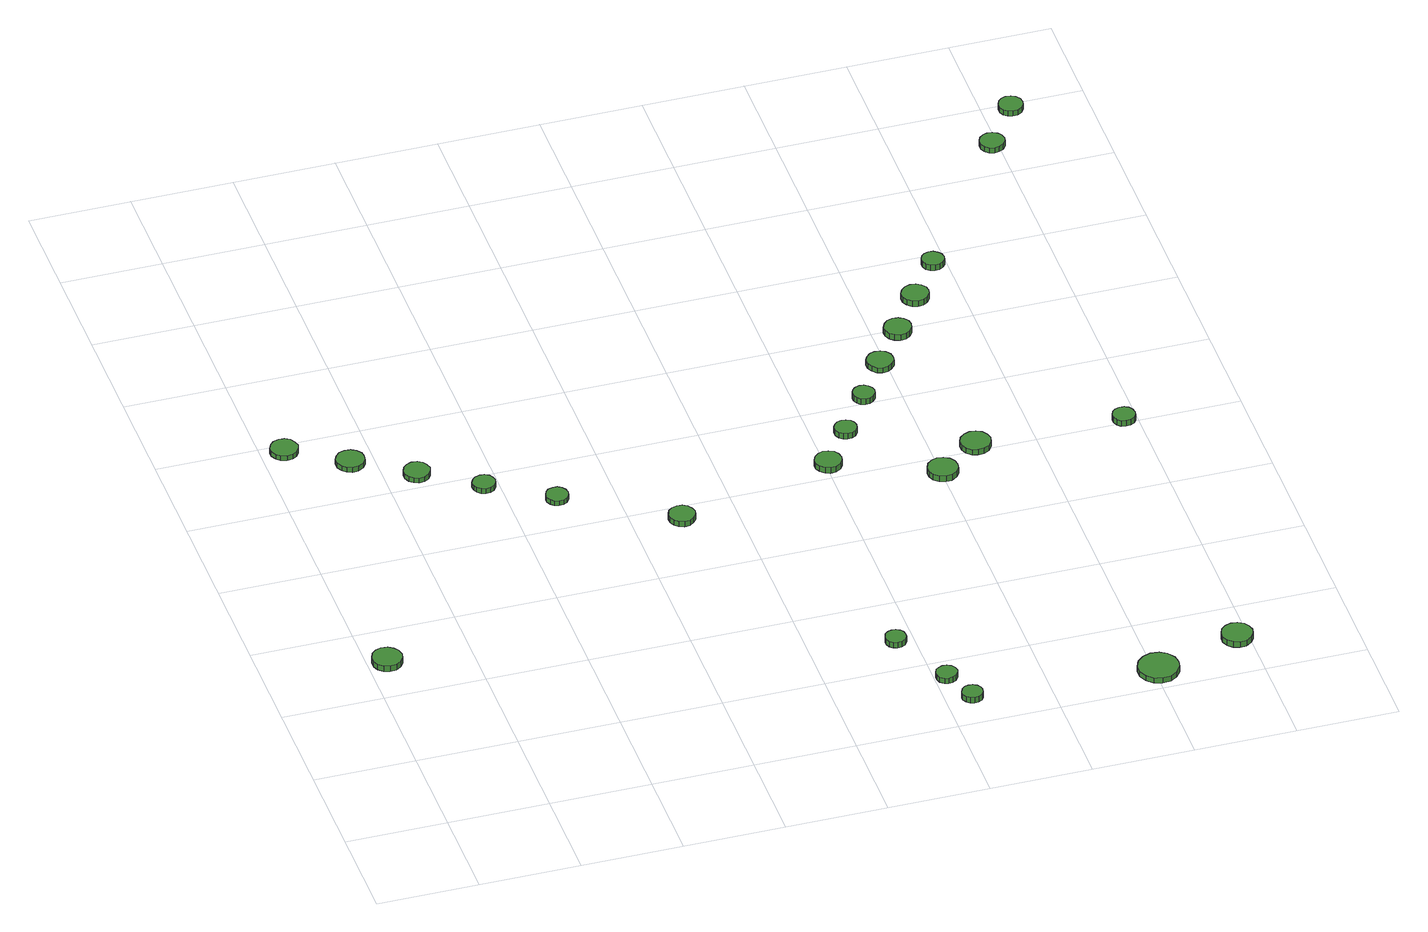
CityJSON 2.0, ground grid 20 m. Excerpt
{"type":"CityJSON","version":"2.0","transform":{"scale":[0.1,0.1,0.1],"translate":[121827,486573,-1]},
"CityObjects":{
"tree1":{"type":"SolitaryVegetationObject","attributes":{"function":"something"},"geometry":[{"type":"MultiSurface","lod":"1","boundaries":[[[0,1,2,3,4,5,6,7,8,9,10,11,12,13,14]],[[15,16,17,18,19,20,21,22,23,24,25,26,27,28,29]],[[0,29,28,1]],[[1,28,27,2]],[[2,27,26,3]],[[3,26,25,4]],[[4,25,24,5]],[[5,24,23,6]],[[6,23,22,7]],[[7,22,21,8]],[[8,21,20,9]],[[9,20,19,10]],[[10,19,18,11]],[[11,18,17,12]],[[12,17,16,13]],[[13,16,15,14]],[[14,15,29,0]]]}]},
"tree2":{"type":"SolitaryVegetationObject","attributes":{"function":"something"},"geometry":[{"type":"MultiSurface","lod":"1","boundaries":[[[30,31,32,33,34,35,36,37,38,39,40,41,42,43,44]],[[45,46,47,48,49,50,51,52,53,54,55,56,57,58,59]],[[30,59,58,31]],[[31,58,57,32]],[[32,57,56,33]],[[33,56,55,34]],[[34,55,54,35]],[[35,54,53,36]],[[36,53,52,37]],[[37,52,51,38]],[[38,51,50,39]],[[39,50,49,40]],[[40,49,48,41]],[[41,48,47,42]],[[42,47,46,43]],[[43,46,45,44]],[[44,45,59,30]]]}]},
"tree3":{"type":"SolitaryVegetationObject","attributes":{"function":"something"},"geometry":[{"type":"MultiSurface","lod":"1","boundaries":[[[60,61,62,63,64,65,66,67,68,69,70,71,72,73,74]],[[75,76,77,78,79,80,81,82,83,84,85,86,87,88,89]],[[60,89,88,61]],[[61,88,87,62]],[[62,87,86,63]],[[63,86,85,64]],[[64,85,84,65]],[[65,84,83,66]],[[66,83,82,67]],[[67,82,81,68]],[[68,81,80,69]],[[69,80,79,70]],[[70,79,78,71]],[[71,78,77,72]],[[72,77,76,73]],[[73,76,75,74]],[[74,75,89,60]]]}]},
"tree4":{"type":"SolitaryVegetationObject","attributes":{"function":"something"},"geometry":[{"type":"MultiSurface","lod":"1","boundaries":[[[90,91,92,93,94,95,96,97,98,99,100,101,102,103,104]],[[105,106,107,108,109,110,111,112,113,114,115,116,117,118,119]],[[90,119,118,91]],[[91,118,117,92]],[[92,117,116,93]],[[93,116,115,94]],[[94,115,114,95]],[[95,114,113,96]],[[96,113,112,97]],[[97,112,111,98]],[[98,111,110,99]],[[99,110,109,100]],[[100,109,108,101]],[[101,108,107,102]],[[102,107,106,103]],[[103,106,105,104]],[[104,105,119,90]]]}]},
"tree5":{"type":"SolitaryVegetationObject","attributes":{"function":"something"},"geometry":[{"type":"MultiSurface","lod":"1","boundaries":[[[120,121,122,123,124,125,126,127,128,129,130,131,132,133,134]],[[135,136,137,138,139,140,141,142,143,144,145,146,147,148,149]],[[120,149,148,121]],[[121,148,147,122]],[[122,147,146,123]],[[123,146,145,124]],[[124,145,144,125]],[[125,144,143,126]],[[126,143,142,127]],[[127,142,141,128]],[[128,141,140,129]],[[129,140,139,130]],[[130,139,138,131]],[[131,138,137,132]],[[132,137,136,133]],[[133,136,135,134]],[[134,135,149,120]]]}]},
"tree6":{"type":"SolitaryVegetationObject","attributes":{"function":"something"},"geometry":[{"type":"MultiSurface","lod":"1","boundaries":[[[150,151,152,153,154,155,156,157,158,159,160,161,162,163,164]],[[165,166,167,168,169,170,171,172,173,174,175,176,177,178,179]],[[150,179,178,151]],[[151,178,177,152]],[[152,177,176,153]],[[153,176,175,154]],[[154,175,174,155]],[[155,174,173,156]],[[156,173,172,157]],[[157,172,171,158]],[[158,171,170,159]],[[159,170,169,160]],[[160,169,168,161]],[[161,168,167,162]],[[162,167,166,163]],[[163,166,165,164]],[[164,165,179,150]]]}]},
"tree7":{"type":"SolitaryVegetationObject","attributes":{"function":"something"},"geometry":[{"type":"MultiSurface","lod":"1","boundaries":[[[180,181,182,183,184,185,186,187,188,189,190,191,192,193,194]],[[195,196,197,198,199,200,201,202,203,204,205,206,207,208,209]],[[180,209,208,181]],[[181,208,207,182]],[[182,207,206,183]],[[183,206,205,184]],[[184,205,204,185]],[[185,204,203,186]],[[186,203,202,187]],[[187,202,201,188]],[[188,201,200,189]],[[189,200,199,190]],[[190,199,198,191]],[[191,198,197,192]],[[192,197,196,193]],[[193,196,195,194]],[[194,195,209,180]]]}]},
"tree8":{"type":"SolitaryVegetationObject","attributes":{"function":"something"},"geometry":[{"type":"MultiSurface","lod":"1","boundaries":[[[210,211,212,213,214,215,216,217,218,219,220,221,222,223,224]],[[225,226,227,228,229,230,231,232,233,234,235,236,237,238,239]],[[210,239,238,211]],[[211,238,237,212]],[[212,237,236,213]],[[213,236,235,214]],[[214,235,234,215]],[[215,234,233,216]],[[216,233,232,217]],[[217,232,231,218]],[[218,231,230,219]],[[219,230,229,220]],[[220,229,228,221]],[[221,228,227,222]],[[222,227,226,223]],[[223,226,225,224]],[[224,225,239,210]]]}]},
"tree9":{"type":"SolitaryVegetationObject","attributes":{"function":"something"},"geometry":[{"type":"MultiSurface","lod":"1","boundaries":[[[240,241,242,243,244,245,246,247,248,249,250,251,252,253,254]],[[255,256,257,258,259,260,261,262,263,264,265,266,267,268,269]],[[240,269,268,241]],[[241,268,267,242]],[[242,267,266,243]],[[243,266,265,244]],[[244,265,264,245]],[[245,264,263,246]],[[246,263,262,247]],[[247,262,261,248]],[[248,261,260,249]],[[249,260,259,250]],[[250,259,258,251]],[[251,258,257,252]],[[252,257,256,253]],[[253,256,255,254]],[[254,255,269,240]]]}]},
"tree10":{"type":"SolitaryVegetationObject","attributes":{"function":"something"},"geometry":[{"type":"MultiSurface","lod":"1","boundaries":[[[270,271,272,273,274,275,276,277,278,279,280,281,282,283,284]],[[285,286,287,288,289,290,291,292,293,294,295,296,297,298,299]],[[270,299,298,271]],[[271,298,297,272]],[[272,297,296,273]],[[273,296,295,274]],[[274,295,294,275]],[[275,294,293,276]],[[276,293,292,277]],[[277,292,291,278]],[[278,291,290,279]],[[279,290,289,280]],[[280,289,288,281]],[[281,288,287,282]],[[282,287,286,283]],[[283,286,285,284]],[[284,285,299,270]]]}]},
"tree11":{"type":"SolitaryVegetationObject","attributes":{"function":"something"},"geometry":[{"type":"MultiSurface","lod":"1","boundaries":[[[300,301,302,303,304,305,306,307,308,309,310,311,312,313,314]],[[315,316,317,318,319,320,321,322,323,324,325,326,327,328,329]],[[300,329,328,301]],[[301,328,327,302]],[[302,327,326,303]],[[303,326,325,304]],[[304,325,324,305]],[[305,324,323,306]],[[306,323,322,307]],[[307,322,321,308]],[[308,321,320,309]],[[309,320,319,310]],[[310,319,318,311]],[[311,318,317,312]],[[312,317,316,313]],[[313,316,315,314]],[[314,315,329,300]]]}]},
"tree12":{"type":"SolitaryVegetationObject","attributes":{"function":"something"},"geometry":[{"type":"MultiSurface","lod":"1","boundaries":[[[330,331,332,333,334,335,336,337,338,339,340,341,342,343,344]],[[345,346,347,348,349,350,351,352,353,354,355,356,357,358,359]],[[330,359,358,331]],[[331,358,357,332]],[[332,357,356,333]],[[333,356,355,334]],[[334,355,354,335]],[[335,354,353,336]],[[336,353,352,337]],[[337,352,351,338]],[[338,351,350,339]],[[339,350,349,340]],[[340,349,348,341]],[[341,348,347,342]],[[342,347,346,343]],[[343,346,345,344]],[[344,345,359,330]]]}]},
"tree13":{"type":"SolitaryVegetationObject","attributes":{"function":"something"},"geometry":[{"type":"MultiSurface","lod":"1","boundaries":[[[360,361,362,363,364,365,366,367,368,369,370,371,372,373,374]],[[375,376,377,378,379,380,381,382,383,384,385,386,387,388,389]],[[360,389,388,361]],[[361,388,387,362]],[[362,387,386,363]],[[363,386,385,364]],[[364,385,384,365]],[[365,384,383,366]],[[366,383,382,367]],[[367,382,381,368]],[[368,381,380,369]],[[369,380,379,370]],[[370,379,378,371]],[[371,378,377,372]],[[372,377,376,373]],[[373,376,375,374]],[[374,375,389,360]]]}]},
"tree14":{"type":"SolitaryVegetationObject","attributes":{"function":"something"},"geometry":[{"type":"MultiSurface","lod":"1","boundaries":[[[390,391,392,393,394,395,396,397,398,399,400,401,402,403,404]],[[405,406,407,408,409,410,411,412,413,414,415,416,417,418,419]],[[390,419,418,391]],[[391,418,417,392]],[[392,417,416,393]],[[393,416,415,394]],[[394,415,414,395]],[[395,414,413,396]],[[396,413,412,397]],[[397,412,411,398]],[[398,411,410,399]],[[399,410,409,400]],[[400,409,408,401]],[[401,408,407,402]],[[402,407,406,403]],[[403,406,405,404]],[[404,405,419,390]]]}]},
"tree15":{"type":"SolitaryVegetationObject","attributes":{"function":"something"},"geometry":[{"type":"MultiSurface","lod":"1","boundaries":[[[420,421,422,423,424,425,426,427,428,429,430,431,432,433,434]],[[435,436,437,438,439,440,441,442,443,444,445,446,447,448,449]],[[420,449,448,421]],[[421,448,447,422]],[[422,447,446,423]],[[423,446,445,424]],[[424,445,444,425]],[[425,444,443,426]],[[426,443,442,427]],[[427,442,441,428]],[[428,441,440,429]],[[429,440,439,430]],[[430,439,438,431]],[[431,438,437,432]],[[432,437,436,433]],[[433,436,435,434]],[[434,435,449,420]]]}]},
"tree16":{"type":"SolitaryVegetationObject","attributes":{"function":"something"},"geometry":[{"type":"MultiSurface","lod":"1","boundaries":[[[450,451,452,453,454,455,456,457,458,459,460,461,462,463,464]],[[465,466,467,468,469,470,471,472,473,474,475,476,477,478,479]],[[450,479,478,451]],[[451,478,477,452]],[[452,477,476,453]],[[453,476,475,454]],[[454,475,474,455]],[[455,474,473,456]],[[456,473,472,457]],[[457,472,471,458]],[[458,471,470,459]],[[459,470,469,460]],[[460,469,468,461]],[[461,468,467,462]],[[462,467,466,463]],[[463,466,465,464]],[[464,465,479,450]]]}]},
"tree17":{"type":"SolitaryVegetationObject","attributes":{"function":"something"},"geometry":[{"type":"MultiSurface","lod":"1","boundaries":[[[480,481,482,483,484,485,486,487,488,489,490,491,492,493,494]],[[495,496,497,498,499,500,501,502,503,504,505,506,507,508,509]],[[480,509,508,481]],[[481,508,507,482]],[[482,507,506,483]],[[483,506,505,484]],[[484,505,504,485]],[[485,504,503,486]],[[486,503,502,487]],[[487,502,501,488]],[[488,501,500,489]],[[489,500,499,490]],[[490,499,498,491]],[[491,498,497,492]],[[492,497,496,493]],[[493,496,495,494]],[[494,495,509,480]]]}]},
"tree18":{"type":"SolitaryVegetationObject","attributes":{"function":"something"},"geometry":[{"type":"MultiSurface","lod":"1","boundaries":[[[510,511,512,513,514,515,516,517,518,519,520,521,522,523,524]],[[525,526,527,528,529,530,531,532,533,534,535,536,537,538,539]],[[510,539,538,511]],[[511,538,537,512]],[[512,537,536,513]],[[513,536,535,514]],[[514,535,534,515]],[[515,534,533,516]],[[516,533,532,517]],[[517,532,531,518]],[[518,531,530,519]],[[519,530,529,520]],[[520,529,528,521]],[[521,528,527,522]],[[522,527,526,523]],[[523,526,525,524]],[[524,525,539,510]]]}]},
"tree19":{"type":"SolitaryVegetationObject","attributes":{"function":"something"},"geometry":[{"type":"MultiSurface","lod":"1","boundaries":[[[540,541,542,543,544,545,546,547,548,549,550,551,552,553,554]],[[555,556,557,558,559,560,561,562,563,564,565,566,567,568,569]],[[540,569,568,541]],[[541,568,567,542]],[[542,567,566,543]],[[543,566,565,544]],[[544,565,564,545]],[[545,564,563,546]],[[546,563,562,547]],[[547,562,561,548]],[[548,561,560,549]],[[549,560,559,550]],[[550,559,558,551]],[[551,558,557,552]],[[552,557,556,553]],[[553,556,555,554]],[[554,555,569,540]]]}]},
"tree20":{"type":"SolitaryVegetationObject","attributes":{"function":"something"},"geometry":[{"type":"MultiSurface","lod":"1","boundaries":[[[570,571,572,573,574,575,576,577,578,579,580,581,582,583,584]],[[585,586,587,588,589,590,591,592,593,594,595,596,597,598,599]],[[570,599,598,571]],[[571,598,597,572]],[[572,597,596,573]],[[573,596,595,574]],[[574,595,594,575]],[[575,594,593,576]],[[576,593,592,577]],[[577,592,591,578]],[[578,591,590,579]],[[579,590,589,580]],[[580,589,588,581]],[[581,588,587,582]],[[582,587,586,583]],[[583,586,585,584]],[[584,585,599,570]]]}]},
"tree21":{"type":"SolitaryVegetationObject","attributes":{"function":"something"},"geometry":[{"type":"MultiSurface","lod":"1","boundaries":[[[600,601,602,603,604,605,606,607,608,609,610,611,612,613,614]],[[615,616,617,618,619,620,621,622,623,624,625,626,627,628,629]],[[600,629,628,601]],[[601,628,627,602]],[[602,627,626,603]],[[603,626,625,604]],[[604,625,624,605]],[[605,624,623,606]],[[606,623,622,607]],[[607,622,621,608]],[[608,621,620,609]],[[609,620,619,610]],[[610,619,618,611]],[[611,618,617,612]],[[612,617,616,613]],[[613,616,615,614]],[[614,615,629,600]]]}]},
"tree22":{"type":"SolitaryVegetationObject","attributes":{"function":"something"},"geometry":[{"type":"MultiSurface","lod":"1","boundaries":[[[630,631,632,633,634,635,636,637,638,639,640,641,642,643,644]],[[645,646,647,648,649,650,651,652,653,654,655,656,657,658,659]],[[630,659,658,631]],[[631,658,657,632]],[[632,657,656,633]],[[633,656,655,634]],[[634,655,654,635]],[[635,654,653,636]],[[636,653,652,637]],[[637,652,651,638]],[[638,651,650,639]],[[639,650,649,640]],[[640,649,648,641]],[[641,648,647,642]],[[642,647,646,643]],[[643,646,645,644]],[[644,645,659,630]]]}]},
"tree23":{"type":"SolitaryVegetationObject","attributes":{"function":"something"},"geometry":[{"type":"MultiSurface","lod":"1","boundaries":[[[660,661,662,663,664,665,666,667,668,669,670,671,672,673,674]],[[675,676,677,678,679,680,681,682,683,684,685,686,687,688,689]],[[660,689,688,661]],[[661,688,687,662]],[[662,687,686,663]],[[663,686,685,664]],[[664,685,684,665]],[[665,684,683,666]],[[666,683,682,667]],[[667,682,681,668]],[[668,681,680,669]],[[669,680,679,670]],[[670,679,678,671]],[[671,678,677,672]],[[672,677,676,673]],[[673,676,675,674]],[[674,675,689,660]]]}]},
"tree24":{"type":"SolitaryVegetationObject","attributes":{"function":"something"},"geometry":[{"type":"MultiSurface","lod":"1","boundaries":[[[690,691,692,693,694,695,696,697,698,699,700,701,702,703,704]],[[705,706,707,708,709,710,711,712,713,714,715,716,717,718,719]],[[690,719,718,691]],[[691,718,717,692]],[[692,717,716,693]],[[693,716,715,694]],[[694,715,714,695]],[[695,714,713,696]],[[696,713,712,697]],[[697,712,711,698]],[[698,711,710,699]],[[699,710,709,700]],[[700,709,708,701]],[[701,708,707,702]],[[702,707,706,703]],[[703,706,705,704]],[[704,705,719,690]]]}]}
},
"vertices":[
[64,492,28],[61,504,28],[54,514,28],[44,520,28],[31,522,28],[20,518,28],[11,510,28],[6,498,28],[6,486,28],[11,475,28],[20,467,28],[31,463,28],[44,464,28],[54,471,28],[61,480,28],[61,480,15],[54,471,15],[44,464,15],[31,463,15],[20,467,15],[11,475,15],[6,486,15],[6,498,15],[11,510,15],[20,518,15],[31,522,15],[44,520,15],[54,514,15],[61,504,15],[64,492,15],
[72,1175,19],[69,1186,19],[63,1196,19],[53,1201,19],[42,1202,19],[31,1199,19],[23,1191,19],[18,1181,19],[18,1170,19],[23,1160,19],[31,1152,19],[42,1149,19],[53,1150,19],[63,1155,19],[69,1164,19],[69,1164,8],[63,1155,8],[53,1150,8],[42,1149,8],[31,1152,8],[23,1160,8],[18,1170,8],[18,1181,8],[23,1191,8],[31,1199,8],[42,1202,8],[53,1201,8],[63,1196,8],[69,1186,8],[72,1175,8],
[180,1106,19],[178,1117,19],[171,1126,19],[161,1132,19],[149,1133,19],[138,1130,19],[130,1122,19],[125,1112,19],[125,1100,19],[130,1089,19],[138,1082,19],[149,1078,19],[161,1079,19],[171,1085,19],[178,1094,19],[178,1094,8],[171,1085,8],[161,1079,8],[149,1078,8],[138,1082,8],[130,1089,8],[125,1100,8],[125,1112,8],[130,1122,8],[138,1130,8],[149,1133,8],[161,1132,8],[171,1126,8],[178,1117,8],[180,1106,8],
[287,1036,19],[284,1047,19],[278,1055,19],[269,1061,19],[258,1062,19],[248,1058,19],[240,1051,19],[236,1041,19],[236,1031,19],[240,1021,19],[248,1014,19],[258,1010,19],[269,1011,19],[278,1017,19],[284,1026,19],[284,1026,8],[278,1017,8],[269,1011,8],[258,1010,8],[248,1014,8],[240,1021,8],[236,1031,8],[236,1041,8],[240,1051,8],[248,1058,8],[258,1062,8],[269,1061,8],[278,1055,8],[284,1047,8],[287,1036,8],
[392,964,19],[390,973,19],[385,981,19],[377,985,19],[368,986,19],[359,983,19],[352,977,19],[348,969,19],[348,959,19],[352,951,19],[359,945,19],[368,942,19],[377,943,19],[385,947,19],[390,955,19],[390,955,8],[385,947,8],[377,943,8],[368,942,8],[359,945,8],[352,951,8],[348,959,8],[348,969,8],[352,977,8],[359,983,8],[368,986,8],[377,985,8],[385,981,8],[390,973,8],[392,964,8],
[511,888,19],[509,897,19],[504,904,19],[496,909,19],[487,909,19],[478,907,19],[472,901,19],[468,892,19],[468,883,19],[472,875,19],[478,869,19],[487,866,19],[496,867,19],[504,871,19],[509,879,19],[509,879,8],[504,871,8],[496,867,8],[487,866,8],[478,869,8],[472,875,8],[468,883,8],[468,892,8],[472,901,8],[478,907,8],[487,909,8],[496,909,8],[504,904,8],[509,897,8],[511,888,8],
[718,753,26],[715,763,26],[709,772,26],[700,777,26],[689,778,26],[679,775,26],[671,768,26],[667,758,26],[667,747,26],[671,738,26],[679,731,26],[689,727,26],[700,728,26],[709,734,26],[715,742,26],[715,742,14],[709,734,14],[700,728,14],[689,727,14],[679,731,14],[671,738,14],[667,747,14],[667,758,14],[671,768,14],[679,775,14],[689,778,14],[700,777,14],[709,772,14],[715,763,14],[718,753,14],
[979,267,32],[978,275,32],[973,282,32],[965,286,32],[957,287,32],[949,284,32],[943,279,32],[940,271,32],[940,263,32],[943,255,32],[949,250,32],[957,247,32],[965,248,32],[973,252,32],[978,259,32],[978,259,19],[973,252,19],[965,248,19],[957,247,19],[949,250,19],[943,255,19],[940,263,19],[940,271,19],[943,279,19],[949,284,19],[957,287,19],[965,286,19],[973,282,19],[978,275,19],[979,267,19],
[1040,137,29],[1038,146,29],[1033,153,29],[1025,157,29],[1017,158,29],[1009,155,29],[1002,150,29],[999,142,29],[999,133,29],[1002,125,29],[1009,119,29],[1017,117,29],[1025,118,29],[1033,122,29],[1038,129,29],[1038,129,17],[1033,122,17],[1025,118,17],[1017,117,17],[1009,119,17],[1002,125,17],[999,133,17],[999,142,17],[1002,150,17],[1009,155,17],[1017,158,17],[1025,157,17],[1033,153,17],[1038,146,17],[1040,137,17],
[1067,65,30],[1066,73,30],[1061,80,30],[1053,84,30],[1045,85,30],[1037,83,30],[1031,77,30],[1027,69,30],[1027,61,30],[1031,53,30],[1037,47,30],[1045,45,30],[1053,46,30],[1061,50,30],[1066,57,30],[1066,57,17],[1061,50,17],[1053,46,17],[1045,45,17],[1037,47,17],[1031,53,17],[1027,61,17],[1027,69,17],[1031,77,17],[1037,83,17],[1045,85,17],[1053,84,17],[1061,80,17],[1066,73,17],[1067,65,17],
[1027,827,29],[1025,838,29],[1019,847,29],[1009,852,29],[998,854,29],[988,850,29],[980,843,29],[975,833,29],[975,822,29],[980,812,29],[988,805,29],[998,801,29],[1009,802,29],[1019,808,29],[1025,817,29],[1025,817,16],[1019,808,16],[1009,802,16],[998,801,16],[988,805,16],[980,812,16],[975,822,16],[975,833,16],[980,843,16],[988,850,16],[998,854,16],[1009,852,16],[1019,847,16],[1025,838,16],[1027,827,16],
[1084,916,27],[1082,925,27],[1077,932,27],[1069,936,27],[1060,937,27],[1052,935,27],[1045,929,27],[1041,921,27],[1041,912,27],[1045,903,27],[1052,897,27],[1060,895,27],[1069,896,27],[1077,900,27],[1082,907,27],[1082,907,14],[1077,900,14],[1069,896,14],[1060,895,14],[1052,897,14],[1045,903,14],[1041,912,14],[1041,921,14],[1045,929,14],[1052,935,14],[1060,937,14],[1069,936,14],[1077,932,14],[1082,925,14],[1084,916,14],
[1445,47,23],[1442,63,23],[1432,77,23],[1418,85,23],[1401,87,23],[1385,81,23],[1373,70,23],[1366,55,23],[1366,39,23],[1373,24,23],[1385,13,23],[1401,7,23],[1418,9,23],[1432,17,23],[1442,31,23],[1442,31,11],[1432,17,11],[1418,9,11],[1401,7,11],[1385,13,11],[1373,24,11],[1366,39,11],[1366,55,11],[1373,70,11],[1385,81,11],[1401,87,11],[1418,85,11],[1432,77,11],[1442,63,11],[1445,47,11],
[1227,739,31],[1225,751,31],[1218,761,31],[1207,767,31],[1195,769,31],[1183,765,31],[1174,757,31],[1169,745,31],[1169,733,31],[1174,722,31],[1183,714,31],[1195,710,31],[1207,711,31],[1218,718,31],[1225,727,31],[1225,727,18],[1218,718,18],[1207,711,18],[1195,710,18],[1183,714,18],[1174,722,18],[1169,733,18],[1169,745,18],[1174,757,18],[1183,765,18],[1195,769,18],[1207,767,18],[1218,761,18],[1225,751,18],[1227,739,18],
[1149,1011,24],[1147,1020,24],[1141,1027,24],[1134,1032,24],[1125,1033,24],[1116,1030,24],[1110,1024,24],[1106,1016,24],[1106,1007,24],[1110,999,24],[1116,993,24],[1125,990,24],[1134,991,24],[1141,995,24],[1147,1003,24],[1147,1003,11],[1141,995,11],[1134,991,11],[1125,990,11],[1116,993,11],[1110,999,11],[1106,1007,11],[1106,1016,11],[1110,1024,11],[1116,1030,11],[1125,1033,11],[1134,1032,11],[1141,1027,11],[1147,1020,11],[1149,1011,11],
[1213,1101,22],[1211,1112,22],[1204,1121,22],[1195,1126,22],[1184,1127,22],[1174,1124,22],[1166,1116,22],[1161,1107,22],[1161,1096,22],[1166,1086,22],[1174,1078,22],[1184,1075,22],[1195,1076,22],[1204,1082,22],[1211,1090,22],[1211,1090,10],[1204,1082,10],[1195,1076,10],[1184,1075,10],[1174,1078,10],[1166,1086,10],[1161,1096,10],[1161,1107,10],[1166,1116,10],[1174,1124,10],[1184,1127,10],[1195,1126,10],[1204,1121,10],[1211,1112,10],[1213,1101,10],
[1310,799,31],[1307,811,31],[1300,821,31],[1289,827,31],[1277,828,31],[1266,824,31],[1256,816,31],[1251,805,31],[1251,793,31],[1256,782,31],[1266,773,31],[1277,770,31],[1289,771,31],[1300,777,31],[1307,787,31],[1307,787,19],[1300,777,19],[1289,771,19],[1277,770,19],[1266,773,19],[1256,782,19],[1251,793,19],[1251,805,19],[1256,816,19],[1266,824,19],[1277,828,19],[1289,827,19],[1300,821,19],[1307,811,19],[1310,799,19],
[1276,1191,20],[1274,1202,20],[1267,1211,20],[1258,1216,20],[1247,1217,20],[1236,1214,20],[1228,1206,20],[1223,1196,20],[1223,1185,20],[1228,1175,20],[1236,1168,20],[1247,1164,20],[1258,1165,20],[1267,1171,20],[1274,1180,20],[1274,1180,7],[1267,1171,7],[1258,1165,7],[1247,1164,7],[1236,1168,7],[1228,1175,7],[1223,1185,7],[1223,1196,7],[1228,1206,7],[1236,1214,7],[1247,1217,7],[1258,1216,7],[1267,1211,7],[1274,1202,7],[1276,1191,7],
[1608,107,18],[1605,119,18],[1598,129,18],[1587,136,18],[1574,137,18],[1562,133,18],[1553,125,18],[1548,113,18],[1548,101,18],[1553,89,18],[1562,81,18],[1574,77,18],[1587,78,18],[1598,85,18],[1605,95,18],[1605,95,5],[1598,85,5],[1587,78,5],[1574,77,5],[1562,81,5],[1553,89,5],[1548,101,5],[1548,113,5],[1553,125,5],[1562,133,5],[1574,137,5],[1587,136,5],[1598,129,5],[1605,119,5],[1608,107,5],
[1338,1280,20],[1336,1291,20],[1329,1300,20],[1320,1306,20],[1309,1307,20],[1298,1303,20],[1290,1296,20],[1285,1286,20],[1285,1275,20],[1290,1265,20],[1298,1257,20],[1309,1254,20],[1320,1255,20],[1329,1261,20],[1336,1270,20],[1336,1270,7],[1329,1261,7],[1320,1255,7],[1309,1254,7],[1298,1257,7],[1290,1265,7],[1285,1275,7],[1285,1286,7],[1290,1296,7],[1298,1303,7],[1309,1307,7],[1320,1306,7],[1329,1300,7],[1336,1291,7],[1338,1280,7],
[1396,1371,20],[1394,1380,20],[1388,1387,20],[1381,1392,20],[1372,1393,20],[1363,1390,20],[1356,1384,20],[1353,1376,20],[1353,1367,20],[1356,1359,20],[1363,1353,20],[1372,1350,20],[1381,1351,20],[1388,1355,20],[1394,1362,20],[1394,1362,7],[1388,1355,7],[1381,1351,7],[1372,1350,7],[1363,1353,7],[1356,1359,7],[1353,1367,7],[1353,1376,7],[1356,1384,7],[1363,1390,7],[1372,1393,7],[1381,1392,7],[1388,1387,7],[1394,1380,7],[1396,1371,7],
[1593,801,26],[1591,810,26],[1586,818,26],[1578,822,26],[1569,823,26],[1560,820,26],[1553,814,26],[1550,806,26],[1550,797,26],[1553,789,26],[1560,782,26],[1569,780,26],[1578,781,26],[1586,785,26],[1591,792,26],[1591,792,13],[1586,785,13],[1578,781,13],[1569,780,13],[1560,782,13],[1553,789,13],[1550,797,13],[1550,806,13],[1553,814,13],[1560,820,13],[1569,823,13],[1578,822,13],[1586,818,13],[1591,810,13],[1593,801,13],
[1612,1687,19],[1610,1697,19],[1604,1705,19],[1595,1710,19],[1585,1711,19],[1576,1708,19],[1568,1701,19],[1564,1692,19],[1564,1682,19],[1568,1673,19],[1576,1666,19],[1585,1663,19],[1595,1664,19],[1604,1669,19],[1610,1677,19],[1610,1677,7],[1604,1669,7],[1595,1664,7],[1585,1663,7],[1576,1666,7],[1568,1673,7],[1564,1682,7],[1564,1692,7],[1568,1701,7],[1576,1708,7],[1585,1711,7],[1595,1710,7],[1604,1705,7],[1610,1697,7],[1612,1687,7],
[1678,1784,19],[1676,1794,19],[1670,1802,19],[1661,1807,19],[1651,1808,19],[1642,1805,19],[1635,1798,19],[1631,1789,19],[1631,1779,19],[1635,1770,19],[1642,1764,19],[1651,1761,19],[1661,1762,19],[1670,1767,19],[1676,1775,19],[1676,1775,7],[1670,1767,7],[1661,1762,7],[1651,1761,7],[1642,1764,7],[1635,1770,7],[1631,1779,7],[1631,1789,7],[1635,1798,7],[1642,1805,7],[1651,1808,7],[1661,1807,7],[1670,1802,7],[1676,1794,7],[1678,1784,7]
]}
